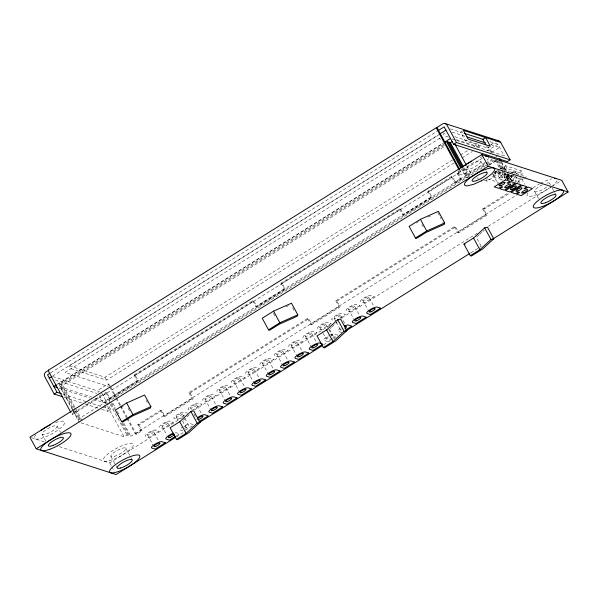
<?xml version="1.0" encoding="UTF-8"?>
<svg xmlns="http://www.w3.org/2000/svg" width="598" height="598" viewBox="0 0 598 598"><rect width="100%" height="100%" fill="white"/><g stroke="black" fill="none" stroke-linecap="round" stroke-linejoin="round"><path stroke-width="0.45" stroke-dasharray="2.99 2.24" d="M183.212 420.424L190.403 413.831M330.111 328.586L331.419 327.39M332.069 326.792L337.294 321.993M478.968 234.954L476.352 237.354L481.405 246.66M479.618 234.356L482.235 231.957M482.885 231.359L484.193 230.155M50.703 372.831L436.929 131.373M52.497 376.12L438.82 134.595M454.114 162.895L106.556 380.179L71.042 368.734L69.465 365.827L438.401 135.178M439.979 138.086L65.062 372.464L108.133 386.353M57.019 384.462L443.35 142.937M462.703 130.82L460.587 132.143L465.319 140.866L487.512 148.02L488.925 147.138M72.395 408.755L58.821 383.759L443.238 143.43M443.776 144.35L60.151 384.185L74.159 409.996M444.321 145.277L61.482 384.619L75.056 409.615M72.687 410.198L59.987 386.816L444.86 146.196M465.319 140.866L466.732 139.984M69.465 365.827L104.971 377.271L452.529 159.987M460.453 155.039L468.369 150.083M473.908 146.622L477.869 144.148L479.447 147.056L477.862 148.042M462.03 157.947L472.323 151.511M109.89 385.68A3.424 0.777 58 0 0 108.141 383.916L99.664 389.216A3.424 3.214 -72.1 0 0 98.035 392.639M490.898 144.626L496.288 141.255M486.787 151.092L497.865 144.163L504.323 156.056M106.967 392.968L105.861 392.609L71.678 413.98L72.784 414.339L106.967 392.968L110.129 398.784L138.377 381.128L135.215 375.312L134.109 374.953L252.752 300.772L253.866 301.13L257.02 306.946L285.276 289.29L282.114 283.474L281.008 283.116L399.651 208.934L400.765 209.293L403.919 215.108L432.167 197.452L429.013 191.637L427.899 191.278L451.348 176.619L452.462 176.978L455.616 182.794L461.267 179.258L458.105 173.442L456.999 173.084L459.825 171.32L460.931 171.678L458.105 173.442M482.235 158.343L103.035 395.413L100.389 394.56M491.735 152.4L499.651 147.452L490.853 144.611M135.215 375.312L253.866 301.13M282.114 283.474L400.765 209.293M429.013 191.637L452.462 176.978M105.861 392.609L109.015 398.432L137.263 380.769L138.377 381.128M252.752 300.772L255.914 306.595L284.162 288.931L285.276 289.29M399.651 208.934L402.813 214.757L431.061 197.093L432.167 197.452M451.348 176.619L454.51 182.435L460.154 178.899L461.267 179.258M95.149 398.148L104.814 401.265L484.941 163.62M485.733 163.119L492.064 159.165M495.929 156.743L498.052 155.42M72.829 409.563L78.084 419.243L485.479 164.54M486.271 164.046L492.603 160.092M486.817 164.973L110.309 400.354L107.64 399.501L109.83 403.53M487.602 164.472L494.725 160.025M488.94 164.906L495.264 160.952M489.142 165.198L496.265 160.742M101.735 409.353L107.894 411.334L110.72 409.57L108.567 405.608M493.941 172.942L499.33 169.57M500.1 169.084L505.489 165.713L521.202 170.781L522.787 173.689L520.477 175.132M120.878 407.649L123.831 405.803M416.148 223.047L419.101 221.2M492.341 176.694L495.166 174.93L496.362 175.319M484.477 180.319L487.041 181.142L503.217 171.028M503.994 170.55L507.074 168.621L522.787 173.689M507.022 172.859L509.279 171.447L504.839 170.019M507.463 173.719L499.18 178.899L503.613 180.327M506.626 178.443L511.903 175.147M507.074 179.303L513.099 175.535M507.336 179.445L515.042 174.631M515.812 174.153L521.202 170.781M511.23 180.91L517.39 177.06M517.15 182.554L523.175 178.787M523.93 178.316L526.188 176.903L521.748 175.468M126.918 418.503L135.298 433.939L136.411 434.298L142.062 430.762L140.949 430.403L137.794 424.587L160.675 410.28L161.781 410.639L164.943 416.455L193.191 398.799L190.037 392.983L188.923 392.624L307.574 318.442L308.68 318.801L311.842 324.617L340.09 306.961L336.928 301.145L335.822 300.787L454.465 226.605L455.579 226.963L458.733 232.779L486.989 215.123L483.827 209.307L482.721 208.949L508.674 192.72M137.794 424.587L138.9 424.946L161.781 410.639M190.037 392.983L308.68 318.801M336.928 301.145L455.579 226.963M483.827 209.307L509.788 193.072M81.014 422.861L124.085 436.742L126.911 434.978L130.902 436.263L516.904 194.948M135.298 433.939L140.949 430.403M160.675 410.28L163.83 416.096L192.085 398.44L193.191 398.799M307.574 318.442L310.728 324.258L338.976 306.602L340.09 306.961M454.465 226.605L457.627 232.42L485.875 214.764L486.989 215.123M184.52 415.154L177.509 419.534L174.063 418.421A6.159 1.562 -28.5 0 1 176.903 414.87A6.159 1.562 -28.5 0 1 183.84 412.044L187.637 413.203M191.861 410.564L201.989 404.233L198.185 403.074A6.159 1.562 -28.5 0 0 191.255 405.9A6.159 1.562 -28.5 0 0 188.407 409.451L190.994 410.288M340.038 317.919L345.495 314.511L341.697 313.352A6.159 1.562 -28.5 0 0 334.76 316.178A6.159 1.562 -28.5 0 0 331.92 319.736L335.366 320.842M59.344 446.661L109.793 462.919L182.637 417.382M194.514 409.951L330.709 324.811M341.794 317.882L477.981 232.734M488.274 226.298L551.58 186.718M552.365 186.232L561.784 180.342M176.492 435.748L179.624 433.797L176.298 432.72A6.159 1.562 -28.5 0 0 174.616 432.825M185.373 430.201L193.976 424.827M332.017 338.52L327.323 341.458L323.996 340.382A6.159 1.562 -28.5 0 1 328.466 335.762M332.802 338.034L337.489 335.097L334.162 334.028A6.159 1.562 -28.5 0 0 329.894 335.059M176.171 437.003L185.679 431.061M323.496 344.904L332.996 338.961M333.789 338.468L335.373 337.474M470.813 252.797L481.106 246.361M428.004 217.111L430.455 216.02M286.008 306.774L288.453 305.683M155.772 430.126L155.136 429.992A6.159 1.562 -28.5 0 0 148.199 432.817A6.159 1.562 -28.5 0 0 145.359 436.368L148.805 437.482L158.933 431.143L155.607 430.074M450.324 128.832L462.65 132.808M489.874 141.584L497.865 144.163M452.11 132.128L465.319 136.381M442.356 132.704L446.796 134.131M454.786 136.703L477.869 144.148M448.373 137.039L443.94 135.611L443.148 134.154M456.364 139.618L479.447 147.056M452.238 139.05L455.758 140.186M456.64 140.47L504.181 155.794M439.089 138.631L440.846 139.199M500.092 168.487L503.643 169.63M510.475 171.835L514.915 173.263M516.111 173.652L519.662 174.795M512.075 180.379L513.278 180.768M493.537 177.083L497.977 178.51L506.267 173.33L509.272 179.011M512.224 183.108L514.893 183.967M487.213 178.802L498.56 182.457M476.77 177.83L478.482 178.383M468.331 177.785L465.663 176.926L461.29 168.868M454.51 182.435L455.616 182.794M483.565 208.418L484.672 208.777M402.813 214.757L403.919 215.108M457.627 232.42L458.733 232.779M341.675 332.481L338.341 331.412A6.159 1.562 -28.5 0 1 340.187 328.437M255.914 306.595L257.02 306.946M310.728 324.258L311.842 324.617M52.818 376.508L99.485 391.555M55.487 380.089L96.869 393.424M193.139 424.558L190.642 423.75A6.159 1.562 -28.5 0 0 183.564 426.284M109.015 398.432L110.129 398.784M163.83 416.096L164.943 416.455M58.821 383.759L62.812 385.045L82.076 420.529M59.987 386.816L91.636 397.012M59.135 388.147L89.954 398.081M93.475 399.217L106.683 403.471M182.973 430.911L180.476 430.112A6.159 1.562 -28.5 0 1 182.315 427.129M63.179 394.246L86.949 401.908M87.831 402.192L110.72 409.57M63.874 397.147L81.485 402.82M85.006 403.956L98.207 408.217M78.084 419.243L80.745 420.095L75.49 410.422M31.485 437.676L44.297 441.81M549.652 183.354L550.496 184.902M552.178 188.004L554.286 191.883M554.705 192.661L555.968 194.985M534.575 191.42L538.783 199.171M521.755 178.877L524.708 184.311M515.528 171.805L515.842 172.381M515.7 176.283L519.49 183.265M505.489 165.713L507.074 168.621M510.483 175.244L513.428 180.671M501.55 161.871L506.371 170.744M508.121 173.966L512.06 181.224M501.408 162.507L505.788 170.572M507.538 173.794L511.477 181.052M504.181 168.158L504.495 168.741M499.636 161.273L504.458 170.138M498.306 160.84L503.127 169.712M504.876 172.942L508.375 179.393M508.218 179.632L504.428 172.65A3.424 0.867 -28.5 0 1 500.96 175.461A3.424 0.867 -28.5 0 1 498.627 175.259A3.424 0.867 -28.5 0 1 503.299 172.56M506.259 176.896L506.573 177.479M496.975 160.413L501.789 169.286M503.546 172.508L507.485 179.766M491.818 152.243L490.502 149.814A3.424 0.777 58 0 0 488.813 147.37M496.22 160.346L501.057 169.249M501.49 170.056L506.327 178.966M491.152 152.699L487.811 146.547A3.424 0.777 58 0 1 488.155 146.742M495.107 159.987L499.502 168.083M501.7 172.134L505.22 178.608M486.652 146.435L487.512 148.02M498.792 170.834L503.419 179.363M498.396 175.879L500.922 180.529M494.905 173.3L495.226 173.876M492.759 174.063L498.65 184.917M480.852 161.176A8.551 2.168 -28.5 0 1 470.282 168.965A8.551 2.168 -28.5 0 1 468.81 165.489A8.551 2.168 -28.5 0 1 480.852 161.176L484.223 167.38M485.905 170.482L487.168 172.807M486.256 179.692L487.041 181.142M466.791 165.967L471.613 174.84M465.775 169.241L469.565 176.223M463.966 167.732L469.662 178.219M463.076 168.113L467.89 176.978M462.179 168.487L466.993 177.359M482.721 208.949L485.875 214.764M460.056 170.056L460.931 171.678M456.999 173.084L460.154 178.899M427.899 191.278L431.061 197.093M437.803 212.753L441.167 218.958M442.856 222.06L444.12 224.392M421.949 224.616L423.212 226.941M368.831 297.042A3.424 0.867 -28.5 0 1 364.601 300.159A3.424 0.867 -28.5 0 1 364.01 298.768A3.424 0.867 -28.5 0 1 368.831 297.042L374.722 307.903M362.799 300.271L368.697 311.124M354.479 306.012A3.424 0.867 -28.5 0 1 350.249 309.129A3.424 0.867 -28.5 0 1 349.658 307.738A3.424 0.867 -28.5 0 1 354.479 306.012L360.377 316.873M348.447 309.241L354.345 320.094M335.822 300.787L338.976 306.602M340.127 314.989A3.424 0.867 -28.5 0 1 335.897 318.099A3.424 0.867 -28.5 0 1 335.314 316.708A3.424 0.867 -28.5 0 1 340.127 314.989L346.025 325.843M334.095 318.211L335.784 321.313M336.203 322.09L340.411 329.842M329.453 329.192L334.506 338.498M325.775 323.959A3.424 0.867 -28.5 0 1 321.552 327.076A3.424 0.867 -28.5 0 1 320.962 325.686A3.424 0.867 -28.5 0 1 325.775 323.959L328.302 328.608M328.728 329.386L332.092 335.59M319.743 327.181L322.696 332.615M323.114 333.385L326.06 338.819A3.424 0.867 -28.5 0 0 329.416 338.005M311.431 332.929A3.424 0.867 -28.5 0 1 307.2 336.046A3.424 0.867 -28.5 0 1 306.61 334.656A3.424 0.867 -28.5 0 1 311.431 332.929L317.321 343.79M281.008 283.116L284.162 288.931M292.586 307.693L294.694 311.573M305.399 336.158L311.289 347.012M297.079 341.899A3.424 0.867 -28.5 0 1 292.848 345.016A3.424 0.867 -28.5 0 1 292.258 343.626A3.424 0.867 -28.5 0 1 297.079 341.899L302.969 352.76M291.047 345.128L296.937 355.982M273.368 313.352L275.05 316.454M282.727 350.877A3.424 0.867 -28.5 0 1 278.496 353.986A3.424 0.867 -28.5 0 1 277.906 352.596A3.424 0.867 -28.5 0 1 282.727 350.877L288.625 361.73M276.695 354.098L282.592 364.959M268.375 359.846A3.424 0.867 -28.5 0 1 264.144 362.964A3.424 0.867 -28.5 0 1 263.554 361.573A3.424 0.867 -28.5 0 1 268.375 359.846L274.273 370.7M262.343 363.068L268.24 373.929M254.023 368.817A3.424 0.867 -28.5 0 1 249.8 371.934A3.424 0.867 -28.5 0 1 249.209 370.543A3.424 0.867 -28.5 0 1 254.023 368.817L259.921 379.678M247.991 372.046L253.888 382.899M239.671 377.786A3.424 0.867 -28.5 0 1 235.448 380.904A3.424 0.867 -28.5 0 1 234.857 379.513A3.424 0.867 -28.5 0 1 239.671 377.786L245.569 388.648M233.639 381.016L239.536 391.869M225.326 386.764A3.424 0.867 -28.5 0 1 221.096 389.874A3.424 0.867 -28.5 0 1 220.505 388.483A3.424 0.867 -28.5 0 1 225.326 386.764L231.217 397.618M219.294 389.986L225.184 400.847M210.974 395.734A3.424 0.867 -28.5 0 1 206.744 398.851A3.424 0.867 -28.5 0 1 206.153 397.461A3.424 0.867 -28.5 0 1 210.974 395.734L216.865 406.588M204.942 398.956L210.832 409.817M196.622 404.704A3.424 0.867 -28.5 0 1 192.392 407.821A3.424 0.867 -28.5 0 1 191.801 406.431A3.424 0.867 -28.5 0 1 196.622 404.704L202.52 415.565M188.923 392.624L192.085 398.44M190.59 407.933L191.435 409.481M193.961 414.137L195.225 416.462M182.27 413.674A3.424 0.867 -28.5 0 1 178.04 416.791A3.424 0.867 -28.5 0 1 177.449 415.401A3.424 0.867 -28.5 0 1 182.27 413.674L184.378 417.554M184.797 418.331L188.587 425.313A3.424 0.867 -28.5 0 1 184.356 428.422M182.554 421.022L187.189 429.558M176.238 416.903L178.346 420.783M167.918 422.651A3.424 0.867 -28.5 0 1 163.695 425.761A3.424 0.867 -28.5 0 1 163.105 424.371A3.424 0.867 -28.5 0 1 167.918 422.651L169.608 425.754M161.886 425.873L166.939 435.18M134.109 374.953L137.263 380.769M146.114 400.309L147.377 402.633M153.566 431.621A3.424 0.867 -28.5 0 1 149.343 434.731A3.424 0.867 -28.5 0 1 148.752 433.348A3.424 0.867 -28.5 0 1 153.566 431.621L159.464 442.475M147.542 434.843L153.432 445.704M138.9 424.946L142.062 430.762M128.151 408.292L130.259 412.172M110.832 387.183L116.124 396.93M116.565 397.745L120.534 405.055M120.975 405.863L127.15 417.24M127.591 418.047L136.411 434.298M104.971 377.271L106.556 380.179M108.141 383.916L109.322 386.099M109.718 386.824L115.451 397.386M115.892 398.193L119.862 405.504M120.303 406.319L126.477 417.688M112.947 403.202L115.578 408.045M117.328 411.267L119.084 414.496M123.898 423.362L130.902 436.263M111.617 402.775L115.122 409.226M122.568 422.935L129.572 435.837M108.978 399.927L110.727 403.157M111.161 403.956L114.225 409.608M121.671 423.309L128.241 435.411M110.271 404.338L126.911 434.978M101.675 392.916L108.133 404.816M104.814 401.265L107.005 405.295M107.446 406.102L124.085 436.742M99.283 395.472L104.022 404.196M104.448 404.995L107.894 411.334M125.797 448.104L130.431 456.633M130.85 457.41L132.113 459.735M110.944 456.506L115.571 465.035M115.997 465.812L117.26 468.137M109.793 462.919L111.475 466.021M111.901 466.799L114.427 471.456M74.6 410.796L79.414 419.669M73.12 411.005L79.25 422.293M71.91 412.717L72.784 414.339M57.109 426.09A8.551 2.168 -28.5 0 1 46.539 433.879A8.551 2.168 -28.5 0 1 45.067 430.403A8.551 2.168 -28.5 0 1 57.109 426.09L60.48 432.294M42.032 434.155L45.822 441.137M502.574 168.718A5.3 1.346 -28.5 0 1 503.703 170.273M500.661 172.411A5.3 1.346 -28.5 0 1 495.368 174.003A5.3 1.346 -28.5 0 1 497.887 170.916M512.89 172.68A5.292 1.346 -28.5 0 1 515.588 173.293M511.94 176.059A5.292 1.346 -28.5 0 1 506.708 177.606A5.292 1.346 -28.5 0 1 509.302 174.504M499.973 169.002A5.3 1.346 -28.5 0 1 503.389 169.69M500.339 171.828A5.3 1.346 -28.5 0 1 495.054 173.42A5.3 1.346 -28.5 0 1 497.573 170.333M511.38 172.598A5.292 1.346 -28.5 0 1 514.691 173.345M512.8 174.78A5.292 1.346 -28.5 0 1 506.603 177.105A5.292 1.346 -28.5 0 1 508.98 173.921M330.971 335.493A3.424 0.867 -28.5 0 1 331.86 336.211M326.06 338.819A3.424 0.867 -28.5 0 1 328.736 336.405M344.538 328.586A3.424 0.867 -28.5 0 1 343.768 329.035M341.54 329.939A3.424 0.867 -28.5 0 1 341.054 328.803M488.319 158.455A17.103 4.343 -28.5 0 1 487.228 160.227M485.18 162.342A17.103 4.343 -28.5 0 1 465.483 173.3A17.103 4.343 -28.5 0 1 459.406 170.191M480.269 157.394A17.103 4.343 -28.5 0 1 482.773 156.669M557.119 180.633A17.103 4.343 -28.5 0 1 552.642 185.657M551.124 186.83A17.103 4.343 -28.5 0 1 533.177 195.793A17.103 4.343 -28.5 0 1 527.728 192.997M533.095 187.944A17.103 4.343 -28.5 0 1 539.628 183.795M540.405 183.369A17.103 4.343 -28.5 0 1 551.573 178.847M546.841 183.115A8.551 2.168 -28.5 0 1 549.614 184.012M546.617 187.107A8.551 2.168 -28.5 0 1 534.836 191.704A8.551 2.168 -28.5 0 1 542.58 184.707M521.105 178.72A3.424 0.867 -28.5 0 1 516.425 181.426A3.424 0.867 -28.5 0 1 516.515 179.826A3.424 0.867 -28.5 0 1 521.142 177.95M515.685 176.552A3.424 0.867 -28.5 0 1 513.024 178.705A3.424 0.867 -28.5 0 1 509.862 179.669M509.668 179.512A3.424 0.867 -28.5 0 1 511.215 177.778A3.424 0.867 -28.5 0 1 514.572 176.193M509.832 175.087A3.424 0.867 -28.5 0 1 505.153 177.793A3.424 0.867 -28.5 0 1 505.243 176.193A3.424 0.867 -28.5 0 1 509.87 174.317M498.777 171.095A3.424 0.867 -28.5 0 1 496.116 173.248A3.424 0.867 -28.5 0 1 492.946 174.212M495.436 171.648A3.424 0.867 -28.5 0 1 498.597 170.684M197.482 419.751A3.416 0.867 -28.5 0 1 196.921 419.303M183.765 427.032A3.424 0.867 -28.5 0 1 188.587 425.313M55.636 422.614A17.103 4.343 -28.5 0 1 63.209 425.477A17.103 4.343 -28.5 0 1 42.316 438.042A17.103 4.343 -28.5 0 1 36.575 434.081M173.285 422.173L163.157 428.504L159.711 427.398A6.159 1.562 -28.5 0 1 162.551 423.84A6.159 1.562 -28.5 0 1 169.488 421.014L173.285 422.173M216.341 395.256L206.213 401.594L202.759 400.481A6.159 1.562 -28.5 0 1 205.607 396.93A6.159 1.562 -28.5 0 1 212.537 394.104L216.341 395.256M230.693 386.286L220.557 392.617L217.111 391.511A6.159 1.562 -28.5 0 1 219.959 387.953A6.159 1.562 -28.5 0 1 226.889 385.127L230.693 386.286M245.038 377.316L234.909 383.647L231.463 382.533A6.159 1.562 -28.5 0 1 234.304 378.983A6.159 1.562 -28.5 0 1 241.241 376.157L245.038 377.316M259.39 368.346L249.261 374.677L245.815 373.563A6.159 1.562 -28.5 0 1 248.656 370.013A6.159 1.562 -28.5 0 1 255.593 367.187L259.39 368.346M273.742 359.368L263.613 365.707L260.16 364.593A6.159 1.562 -28.5 0 1 263.008 361.043A6.159 1.562 -28.5 0 1 269.945 358.217L273.742 359.368M288.094 350.398L277.965 356.729L274.512 355.623A6.159 1.562 -28.5 0 1 277.36 352.065A6.159 1.562 -28.5 0 1 284.289 349.239L288.094 350.398M302.446 341.428L292.317 347.759L288.864 346.646A6.159 1.562 -28.5 0 1 291.712 343.095A6.159 1.562 -28.5 0 1 298.641 340.269L302.446 341.428M316.798 332.458L306.662 338.789L303.216 337.676A6.159 1.562 -28.5 0 1 306.064 334.125A6.159 1.562 -28.5 0 1 312.993 331.299L316.798 332.458M331.143 323.481L321.014 329.819L317.568 328.706A6.159 1.562 -28.5 0 1 320.408 325.155A6.159 1.562 -28.5 0 1 327.345 322.329L331.143 323.481M359.846 305.541L349.718 311.872L346.264 310.758A6.159 1.562 -28.5 0 1 349.112 307.208A6.159 1.562 -28.5 0 1 356.049 304.382L359.846 305.541M374.199 296.571L364.07 302.902L360.616 301.788A6.159 1.562 -28.5 0 1 363.464 298.238A6.159 1.562 -28.5 0 1 370.394 295.412L374.199 296.571M109.329 460.737A17.103 4.343 -28.5 0 0 133.444 445.346A17.103 4.343 -28.5 0 0 112.334 450.817A17.103 4.343 -28.5 0 0 109.329 460.737M114.203 456.424A8.551 2.168 -28.5 0 0 125.946 448.664A8.551 2.168 -28.5 0 0 114.958 451.819A8.551 2.168 -28.5 0 0 114.203 456.424"/><path stroke-width="0.9" d="M150.905 406.647L150.322 408.068L132.367 416.051L122.762 422.053L121.648 421.695L115.332 410.064L126.634 403L144.589 395.016L150.905 406.647L132.95 414.631L121.648 421.695M297.804 314.81L297.221 316.23L279.259 324.213L269.653 330.216L268.547 329.857L262.23 318.226L273.533 311.162L291.488 303.179L297.804 314.81L279.849 322.793L268.547 329.857M444.703 222.972L444.12 224.392L426.157 232.375L416.552 238.378L415.446 238.019L409.129 226.388L420.424 219.324L438.386 211.341L444.703 222.972L426.74 230.955L415.446 238.019M179.751 421.725L190.859 411.536L193.67 410.833L199.986 422.465L188.871 432.66L177.576 439.724L176.462 439.366L170.146 427.734L179.751 421.725L186.068 433.363L176.462 439.366M186.068 433.363L197.176 423.167L199.986 422.465M326.65 329.887L337.758 319.698L340.561 318.996L346.877 330.627L335.77 340.823L324.475 347.887L323.361 347.528L317.045 335.897L326.65 329.887L332.966 341.525L323.361 347.528M332.966 341.525L344.074 331.329L346.877 330.627M473.549 238.049L484.657 227.86L487.46 227.158L493.776 238.789L482.668 248.985L471.366 256.049L470.26 255.69L463.943 244.059L473.549 238.049L479.865 249.687L470.26 255.69M479.865 249.687L490.973 239.492L493.776 238.789M48.543 370.117L436.69 127.456M458.943 169.697L437.355 129.93A3.319 0.755 58 0 1 436.929 127.471L442.58 123.936A3.424 3.214 -72.1 0 1 446.983 125.079L456.461 142.533L510.169 159.845L507.343 161.609L453.635 144.297L444.165 126.851L437.826 130.805M49.911 373.324L47.541 374.811L57.012 392.258L61.415 393.678M49.328 378.1L51.705 376.613M439.612 134.102L445.951 130.14M56.227 384.955L53.857 386.443L57.378 387.579M444.934 141.943L450.473 138.482M444.822 142.436L446.4 141.449L450.399 142.735L463.532 166.924M450.399 142.735L452.514 141.412M70.796 412.358L49.208 372.599A3.319 0.755 58 0 1 48.782 370.132L45.964 371.904A3.424 3.214 -72.1 0 0 44.715 376.576L54.186 394.022L57.012 392.258M453.635 144.297L456.461 142.533M492.199 239.432L568.1 191.98L561.784 180.342L481.891 154.59L29.9 437.168L36.216 448.799L116.109 474.558L175.378 437.497M36.216 448.799L488.207 166.222L568.1 191.98M175.715 436.241L169.451 440.15L166.124 439.082A6.159 1.562 -28.5 0 1 167.418 436.525A6.159 1.562 -28.5 0 1 173.39 433.199M198.94 421.717L208.328 415.849L204.994 414.78A6.159 1.562 -28.5 0 0 197.916 417.314M322.352 344.568L312.963 350.435L309.629 349.359A6.159 1.562 -28.5 0 1 312.717 345.539A6.159 1.562 -28.5 0 1 319.803 343.005L322.3 343.805M345.584 330.036L351.841 326.127L348.514 325.05A6.159 1.562 -28.5 0 0 344.239 326.082M199.141 422.644L322.703 345.397M345.666 331.038L470.021 253.298M445.039 123.539L498.747 140.851M510.169 159.845L500.69 142.391L463.405 130.371L468.144 139.102L490.338 146.256L485.598 137.533L482.773 139.297L485.793 144.851M464.138 133.287L483.782 139.618M467.075 136.949L485.569 142.915M463.943 244.059L465.05 244.418M54.186 394.022L62.11 396.579M499.801 158.649L501.117 161.064M499.659 159.285L500.533 160.892M481.891 154.59L488.207 166.222M454.973 144.193L466.358 165.16M449.061 142.309L462.635 167.305M447.73 141.876L461.746 167.679M446.4 141.449L460.849 168.06M436.929 127.471L459.615 169.249M484.657 227.86L490.973 239.492M420.424 219.324L426.74 230.955M337.758 319.698L344.074 331.329M273.533 311.162L279.849 322.793M190.859 411.536L197.176 423.167M126.634 403L132.95 414.631M344.642 326.732A3.424 0.867 -28.5 0 1 345.233 328.123M464.302 165.766A17.103 4.343 -28.5 0 1 471.613 161.198M485.524 156.213A17.103 4.343 -28.5 0 1 488.394 157.139M554.316 178.391A17.103 4.343 -28.5 0 1 556.237 178.555M497.491 140.799A3.424 3.214 -72.1 0 1 500.69 142.391M197.549 418.525A3.424 0.867 -28.5 0 1 201.818 416.245A3.424 0.867 -28.5 0 1 202.296 417.374A3.424 0.867 -28.5 0 1 198.028 419.661M40.559 430.68A17.103 4.343 -28.5 0 1 50.254 424.901M505.519 179.834L494.217 186.897L498.657 188.325L501.483 186.561L502.679 186.95L499.853 188.714L504.293 190.149L515.596 183.085L511.155 181.65L508.33 183.414L507.134 183.033L509.959 181.261L505.519 179.834M516.792 183.466L505.497 190.53L509.93 191.965L521.232 184.902L516.792 183.466M522.428 185.283L511.133 192.347L515.566 193.782L518.391 192.01L519.595 192.399L516.769 194.163L521.209 195.598L532.504 188.534L528.064 187.099L525.246 188.871L524.042 188.482L526.868 186.718L522.428 185.283M165.287 442.759L155.114 449.12L151.787 448.044A6.159 1.562 -28.5 0 1 154.875 444.224A6.159 1.562 -28.5 0 1 161.953 441.69L165.287 442.759M222.688 406.872L212.514 413.233L209.188 412.157A6.159 1.562 -28.5 0 1 212.275 408.337A6.159 1.562 -28.5 0 1 219.361 405.803L222.688 406.872M237.04 397.902L226.866 404.255L223.54 403.187A6.159 1.562 -28.5 0 1 226.627 399.359A6.159 1.562 -28.5 0 1 233.706 396.825L237.04 397.902M251.392 388.932L241.218 395.285L237.892 394.217A6.159 1.562 -28.5 0 1 240.979 390.389A6.159 1.562 -28.5 0 1 248.058 387.855L251.392 388.932M265.736 379.954L255.57 386.315L252.236 385.239A6.159 1.562 -28.5 0 1 255.331 381.419A6.159 1.562 -28.5 0 1 262.41 378.885L265.736 379.954M280.088 370.984L269.922 377.345L266.588 376.269A6.159 1.562 -28.5 0 1 269.676 372.449A6.159 1.562 -28.5 0 1 276.762 369.915L280.088 370.984M294.433 362.022L284.259 368.375L280.933 367.307A6.159 1.562 -28.5 0 1 284.02 363.479A6.159 1.562 -28.5 0 1 291.099 360.945L294.433 362.022M308.777 353.052L298.611 359.405L295.285 358.337A6.159 1.562 -28.5 0 1 298.372 354.509A6.159 1.562 -28.5 0 1 305.451 351.975L308.777 353.052M366.193 317.157L356.027 323.511L352.693 322.442A6.159 1.562 -28.5 0 1 355.78 318.614A6.159 1.562 -28.5 0 1 362.866 316.08L366.193 317.157M380.545 308.179L370.371 314.541L367.045 313.464A6.159 1.562 -28.5 0 1 370.132 309.644A6.159 1.562 -28.5 0 1 377.218 307.11L380.545 308.179M481.33 180.858L473.564 184.348L467.419 185.836A17.103 4.343 -28.5 0 1 472.869 175.827A17.103 4.343 -28.5 0 1 494.187 168.202A17.103 4.343 -28.5 0 1 481.33 180.858M500.877 185.582A3.424 0.867 -28.5 0 0 505.108 182.465A3.424 0.867 -28.5 0 0 500.287 184.191A3.424 0.867 -28.5 0 0 500.877 185.582M506.513 187.398A3.424 0.867 -28.5 0 0 510.744 184.281A3.424 0.867 -28.5 0 0 505.923 186.008A3.424 0.867 -28.5 0 0 506.513 187.398M299.164 356.647A3.424 0.867 -28.5 0 0 303.395 353.538A3.424 0.867 -28.5 0 0 298.574 355.257A3.424 0.867 -28.5 0 0 299.164 356.647M270.46 374.595A3.416 0.867 -28.5 0 0 274.691 371.478A3.416 0.867 -28.5 0 0 269.877 373.204A3.416 0.867 -28.5 0 0 270.46 374.595M284.812 365.625A3.424 0.867 -28.5 0 0 289.043 362.508A3.424 0.867 -28.5 0 0 284.222 364.234A3.424 0.867 -28.5 0 0 284.812 365.625M370.917 311.79A3.424 0.867 -28.5 0 0 375.148 308.673A3.424 0.867 -28.5 0 0 370.326 310.399A3.424 0.867 -28.5 0 0 370.917 311.79M356.565 320.76A3.424 0.867 -28.5 0 0 360.796 317.65A3.424 0.867 -28.5 0 0 355.974 319.369A3.424 0.867 -28.5 0 0 356.565 320.76M256.116 383.565A3.416 0.867 -28.5 0 0 260.339 380.448A3.416 0.867 -28.5 0 0 255.525 382.174A3.416 0.867 -28.5 0 0 256.116 383.565M542.364 206.527A17.103 4.343 -28.5 0 0 563.503 190.949A17.103 4.343 -28.5 0 0 539.411 199.575A17.103 4.343 -28.5 0 0 542.364 206.527M118.621 471.441A17.103 4.343 -28.5 0 0 139.768 455.87A17.103 4.343 -28.5 0 0 115.668 464.497A17.103 4.343 -28.5 0 0 118.621 471.441M49.821 449.27A17.103 4.343 -28.5 0 0 70.968 433.692A17.103 4.343 -28.5 0 0 46.876 442.318A17.103 4.343 -28.5 0 0 49.821 449.27M545.398 202.774A8.551 2.168 -28.5 0 0 555.968 194.985A8.551 2.168 -28.5 0 0 543.918 199.298A8.551 2.168 -28.5 0 0 545.398 202.774M313.516 347.677A3.424 0.867 -28.5 0 0 317.747 344.56A3.424 0.867 -28.5 0 0 312.926 346.287A3.424 0.867 -28.5 0 0 313.516 347.677M523.422 192.855A3.424 0.867 -28.5 0 0 527.653 189.738A3.424 0.867 -28.5 0 0 522.831 191.465A3.424 0.867 -28.5 0 0 523.422 192.855M155.659 446.37A3.416 0.867 -28.5 0 0 159.883 443.253A3.416 0.867 -28.5 0 0 155.069 444.979A3.416 0.867 -28.5 0 0 155.659 446.37M52.856 445.51A8.551 2.168 -28.5 0 0 63.425 437.721A8.551 2.168 -28.5 0 0 51.383 442.034A8.551 2.168 -28.5 0 0 52.856 445.51M241.764 392.535A3.416 0.867 -28.5 0 0 245.987 389.425A3.416 0.867 -28.5 0 0 241.173 391.144A3.416 0.867 -28.5 0 0 241.764 392.535M227.412 401.505A3.416 0.867 -28.5 0 0 231.635 398.395A3.416 0.867 -28.5 0 0 226.821 400.114A3.416 0.867 -28.5 0 0 227.412 401.505M512.15 189.215A3.424 0.867 -28.5 0 0 516.38 186.105A3.424 0.867 -28.5 0 0 511.559 187.824A3.424 0.867 -28.5 0 0 512.15 189.215M517.786 191.031A3.424 0.867 -28.5 0 0 522.017 187.922A3.424 0.867 -28.5 0 0 517.195 189.641A3.424 0.867 -28.5 0 0 517.786 191.031M213.06 410.482A3.416 0.867 -28.5 0 0 217.291 407.365A3.416 0.867 -28.5 0 0 212.469 409.092A3.416 0.867 -28.5 0 0 213.06 410.482M120.519 468.055A8.551 2.168 -28.5 0 0 132.263 460.296A8.551 2.168 -28.5 0 0 121.274 463.45A8.551 2.168 -28.5 0 0 120.519 468.055M476.599 180.596A8.551 2.168 -28.5 0 0 487.168 172.807A8.551 2.168 -28.5 0 0 475.126 177.12A8.551 2.168 -28.5 0 0 476.599 180.596M170.011 437.392A3.424 0.867 -28.5 0 0 174.235 434.283A3.424 0.867 -28.5 0 0 169.421 436.009A3.424 0.867 -28.5 0 0 170.011 437.392"/></g></svg>
